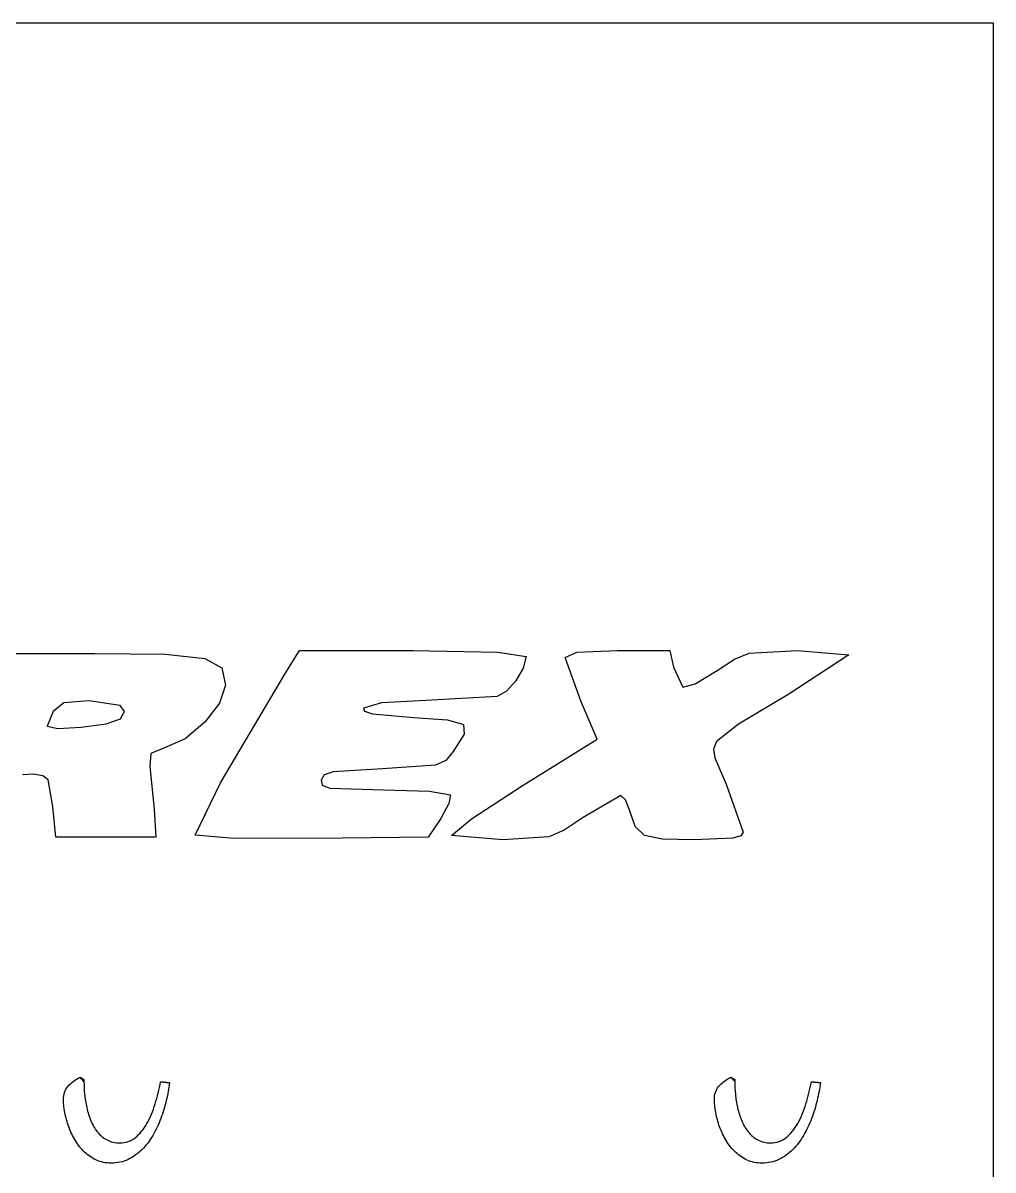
# Model space of a CAD drawing. Extents: x 7 to 168, y 177 to 282.
# Drawn here: x 91.44 to 113.3, y 201.16 to 226.99 of the extents above; entities that cross this region are included whole.
import ezdxf

# ---------------------------------------------------------------- set-up
doc = ezdxf.new("R2010")
doc.units = 0
doc.layers.add('Layer_1', color=7, linetype='CONTINUOUS')

msp = doc.modelspace()

# ---------------------------------------------------------------- linework, layer by layer
at = {"layer": 'Layer_1', "color": 1}
msp.add_lwpolyline([(63.295236, 226.990477), (113.295238, 226.990477), (113.295238, 176.990475), (63.295236, 176.990475), (63.295236, 226.990477)], dxfattribs=at)
at = {"layer": 'Layer_1', "color": 3}
for points in [[(90.671994, 212.793316), (93.054489, 212.793316), (94.646931, 212.773183), (95.534166, 212.680151), (95.918296, 212.465274), (96.001428, 212.079604), (95.869534, 211.674884), (95.535292, 211.240371), (95.090861, 210.871185), (94.6284, 210.662448), (94.322497, 210.534003), (94.299165, 210.243345), (94.393264, 209.281219), (94.433528, 208.654059), (93.304639, 208.654059), (92.175751, 208.654059), (92.113035, 209.343934), (92.005852, 209.940957), (91.885831, 210.034135), (91.674021, 210.068861), (91.427021, 210.057415)], [(95.320908, 208.701633), (95.889405, 209.879765), (97.336892, 212.322948), (97.668421, 212.856031), (100.22159, 212.856031), (102.135311, 212.823057), (102.774761, 212.724372), (102.709756, 212.461079), (102.546901, 212.177959), (102.334442, 211.941766), (102.120621, 211.819254), (100.518753, 211.732716), (99.518852, 211.676971), (99.111655, 211.561227), (99.1341, 211.489253), (99.315791, 211.432745), (100.238774, 211.350847), (101.006354, 211.295612), (101.362403, 211.190635), (101.379713, 210.973025), (101.131074, 210.579892), (100.96406, 210.380914), (100.735064, 210.272615), (99.540808, 210.194789), (98.427345, 210.126979), (98.225647, 210.055423), (98.157417, 209.939736), (98.176534, 209.821579), (98.353798, 209.755443), (99.559649, 209.720232), (100.599627, 209.687911), (101.071909, 209.610205), (101.036219, 209.408225), (100.854922, 209.077118), (100.56994, 208.654059), (97.981062, 208.620184), (96.111306, 208.628925), (95.320908, 208.701633), (95.320908, 208.701633)], [(101.095627, 208.693815), (101.542281, 209.06912), (102.705083, 209.827556), (104.377882, 210.858829), (104.018721, 211.700645), (103.656184, 212.699249), (103.920543, 212.820612), (104.83443, 212.85604), (106.016064, 212.85604), (106.098396, 212.481181), (106.302536, 212.031045), (106.580553, 212.110106), (107.077922, 212.405901), (107.470582, 212.66057), (107.800261, 212.794824), (108.890666, 212.85604), (110.04449, 212.761967), (108.692332, 211.871082), (107.5595, 211.200506), (107.063822, 210.807259), (107.000109, 210.635847), (107.029916, 210.439222), (107.282401, 209.844274), (107.666612, 208.766363), (107.614833, 208.681395), (107.43574, 208.627636), (106.553076, 208.591349), (105.847238, 208.608734), (105.440926, 208.692585), (105.229958, 208.890448), (105.110156, 209.249869), (105.016206, 209.493481), (104.906039, 209.594807), (104.061768, 209.093242), (103.630143, 208.807653), (103.290408, 208.658245), (102.249074, 208.591513), (101.095627, 208.693815), (101.095627, 208.693815)], [(93.63425, 211.316698), (93.72612, 211.486976), (93.631459, 211.616273), (92.925358, 211.727145), (92.357075, 211.678562), (92.117449, 211.484525), (91.987601, 211.155871), (92.223498, 211.101696), (92.753879, 211.127758), (93.312784, 211.208084), (93.63425, 211.316698), (93.63425, 211.316698)]]:
    msp.add_lwpolyline(points, dxfattribs=at)
for points in [[(92.728026, 203.251095), (92.813463, 203.195971), (92.813463, 203.151874)], [(94.53876, 203.143608), (94.742708, 203.1188), (94.742717, 203.118803)], [(107.390353, 203.251095), (107.47579, 203.195971), (107.47579, 203.151874)], [(109.201085, 203.143608), (109.405036, 203.1188), (109.405045, 203.118803)]]:
    msp.add_lwpolyline(points, close=True, dxfattribs=at)
for points in [[(92.449661, 203.036121), (92.51397, 203.115128), (92.606758, 203.186786), (92.728026, 203.251095)], [(92.813463, 203.151874), (92.813463, 203.065518), (92.818053, 202.970892), (92.827235, 202.867998)], [(94.417492, 202.644757), (94.467101, 202.810121), (94.507524, 202.976404), (94.53876, 203.143608)], [(94.742717, 203.118803), (94.726179, 202.99386), (94.701374, 202.862486), (94.668303, 202.724683)], [(107.111989, 203.036121), (107.176296, 203.115128), (107.269084, 203.186786), (107.390353, 203.251095)], [(107.47579, 203.151874), (107.47579, 203.065518), (107.480381, 202.970892), (107.489563, 202.867998)], [(109.079817, 202.644757), (109.129428, 202.810121), (109.169851, 202.976404), (109.201085, 203.143608)], [(109.405045, 203.118803), (109.388506, 202.99386), (109.363702, 202.862486), (109.330631, 202.724683)], [(92.353201, 202.746733), (92.353201, 202.862487), (92.385354, 202.95895), (92.449661, 203.036121)], [(92.827235, 202.867998), (92.836417, 202.766942), (92.852953, 202.664967), (92.876844, 202.562075)], [(107.015526, 202.746733), (107.015526, 202.862487), (107.04768, 202.95895), (107.111989, 203.036121)], [(107.489563, 202.867998), (107.498745, 202.766942), (107.515281, 202.664967), (107.539172, 202.562075)], [(92.383517, 202.449076), (92.363306, 202.555645), (92.353201, 202.654864), (92.353201, 202.746733)], [(92.876844, 202.562075), (92.900731, 202.45918), (92.931968, 202.359961), (92.970553, 202.264418)], [(94.232834, 202.203785), (94.306331, 202.33424), (94.367883, 202.48123), (94.417492, 202.644757)], [(94.668303, 202.724683), (94.637067, 202.586879), (94.595726, 202.450913), (94.544281, 202.316784)], [(107.045842, 202.449076), (107.025631, 202.555645), (107.015526, 202.654864), (107.015526, 202.746733)], [(107.539172, 202.562075), (107.563057, 202.45918), (107.594293, 202.359961), (107.632878, 202.264418)], [(108.895162, 202.203785), (108.968657, 202.33424), (109.030208, 202.48123), (109.079817, 202.644757)], [(109.330631, 202.724683), (109.299395, 202.586879), (109.258053, 202.450913), (109.206606, 202.316784)], [(92.471711, 202.129372), (92.433126, 202.235939), (92.403728, 202.342507), (92.383517, 202.449076)], [(94.544281, 202.316784), (94.492834, 202.184491), (94.4322, 202.056793), (94.36238, 201.93369)], [(107.134036, 202.129372), (107.095451, 202.235939), (107.066053, 202.342507), (107.045842, 202.449076)], [(109.206606, 202.316784), (109.155159, 202.184491), (109.094525, 202.056793), (109.024705, 201.93369)], [(92.620538, 201.820691), (92.561742, 201.919909), (92.512133, 202.022803), (92.471711, 202.129372)], [(92.970553, 202.264418), (93.009137, 202.168874), (93.058746, 202.084354), (93.11938, 202.010858)], [(93.971008, 201.889593), (94.072065, 201.970436), (94.15934, 202.075167), (94.232834, 202.203785)], [(107.282866, 201.820691), (107.22407, 201.919909), (107.17446, 202.022803), (107.134036, 202.129372)], [(107.632878, 202.264418), (107.671464, 202.168874), (107.721073, 202.084354), (107.781705, 202.010858)], [(108.633333, 201.889593), (108.73439, 201.970436), (108.821666, 202.075167), (108.895162, 202.203785)], [(92.827244, 201.561619), (92.748236, 201.636952), (92.679335, 201.723309), (92.620538, 201.820691)], [(93.11938, 202.010858), (93.180013, 201.937364), (93.251671, 201.878567), (93.334355, 201.834469)], [(93.334355, 201.834469), (93.417036, 201.790373), (93.513499, 201.768325), (93.623742, 201.768325)], [(93.623742, 201.768325), (93.756033, 201.768325), (93.871788, 201.808747), (93.971008, 201.889593)], [(94.36238, 201.93369), (94.292558, 201.812423), (94.210795, 201.705854), (94.117089, 201.613983)], [(107.489571, 201.561619), (107.410564, 201.636952), (107.341662, 201.723309), (107.282866, 201.820691)], [(107.781705, 202.010858), (107.84234, 201.937364), (107.913998, 201.878567), (107.99668, 201.834469)], [(107.99668, 201.834469), (108.079363, 201.790373), (108.175826, 201.768325), (108.286067, 201.768325)], [(108.286067, 201.768325), (108.41836, 201.768325), (108.534115, 201.808747), (108.633333, 201.889593)], [(109.024705, 201.93369), (108.954885, 201.812423), (108.873122, 201.705854), (108.779414, 201.613983)], [(93.094584, 201.379719), (92.995364, 201.425653), (92.906251, 201.486287), (92.827244, 201.561619)], [(94.117089, 201.613983), (94.025219, 201.522114), (93.921406, 201.448619), (93.805652, 201.393497)], [(107.756909, 201.379719), (107.657691, 201.425653), (107.568579, 201.486287), (107.489571, 201.561619)], [(108.779414, 201.613983), (108.687545, 201.522114), (108.583733, 201.448619), (108.467977, 201.393497)], [(93.422557, 201.313572), (93.303127, 201.313572), (93.193802, 201.335621), (93.094584, 201.379719)], [(93.805652, 201.393497), (93.691734, 201.340213), (93.564035, 201.313572), (93.422557, 201.313572)], [(108.084882, 201.313572), (107.965454, 201.313572), (107.856129, 201.335621), (107.756909, 201.379719)], [(108.467977, 201.393497), (108.35406, 201.340213), (108.226362, 201.313572), (108.084882, 201.313572)]]:
    msp.add_open_spline(points, degree=3, dxfattribs=at)

doc.saveas('drawing.dxf')
